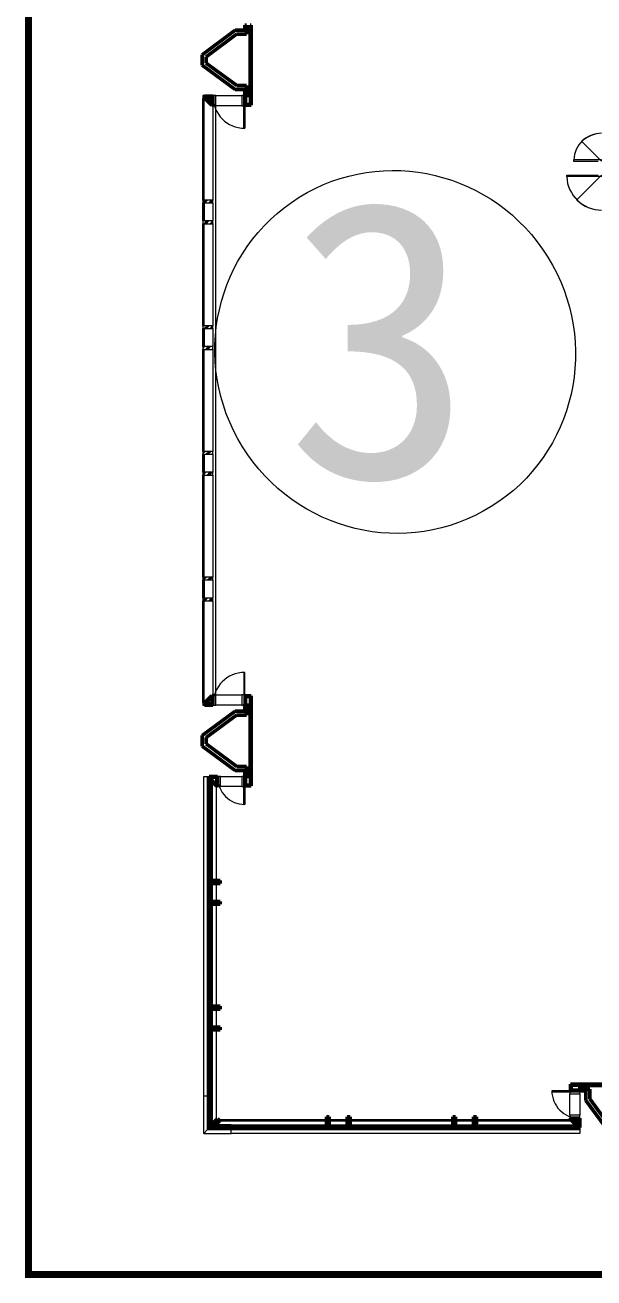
# Model space of a CAD drawing. Header units: millimetres. Extents: x 8533 to 398112, y -117646 to 105276.
# Drawn here: x 8533 to 24842, y -117646 to -81760 of the extents above; entities that cross this region are included whole.
import ezdxf

# ---------------------------------------------------------------- set-up
doc = ezdxf.new("R2010")
doc.units = ezdxf.units.MM
doc.linetypes.add('DASH', pattern=[0.35, 0.25, -0.1])
for name, color, linetype, lineweight in [('A-DOOR', 31, 'Continuous', 13), ('A-FLOR', 192, 'Continuous', 13), ('A-GENM', 13, 'Continuous', 13), ('A-GLAZ', 151, 'Continuous', 13), ('A-GLAZ-CURT', 52, 'Continuous', 13), ('A-GLAZ-CWMG', 51, 'Continuous', 13), ('A-text', 7, 'Continuous', 13), ('A-WALL', 113, 'Continuous', 13), ('A-WALL-PATT', 111, 'Continuous', 13)]:
    doc.layers.add(name, color=color, linetype=linetype, lineweight=lineweight)
pattern_1 = [(0, (0, 0), (0, 100), [])]

# ---------------------------------------------------------------- blocks, each defined once
blk = doc.blocks.new('防火门A-单扇1 - 单扇防火门-FM甲0822MW-1954365-10F_ARC_46_000_')
at = {"layer": 'A-GENM'}
for p, q in [((400, 0), (-166, -566)), ((400, 0), (360, 0)), ((360, 0), (360, -800)), ((400, -800), (400, -100)), ((360, -800), (400, -800))]:
    blk.add_line(p, q, dxfattribs=at)
for end in [267.134, 225]:
    blk.add_arc((400, 0), 800, 180, end, dxfattribs=at)
blk = doc.blocks.new('大门构件2 - 大门构件-1944663-10F_ARC_46_000_')
at = {"layer": 'A-WALL', "lineweight": 50}
for p, q in [((14880, -23270), (14830, -23270)), ((14830, -23270), (14830, -23420)), ((14880, -23535), (14880, -23270)), ((15020, -23270), (14990, -23270)), ((14990, -23270), (14990, -25270)), ((15020, -25270), (15020, -23270)), ((14560, -23420), (13610, -24120)), ((13725, -24178), (14598, -23535)), ((14830, -23420), (14560, -23420)), ((14598, -23535), (14880, -23535)), ((13610, -24120), (13610, -24420)), ((13725, -24362), (13725, -24178)), ((14601, -25005), (13725, -24362)), ((13610, -24420), (14560, -25120)), ((14881, -25005), (14601, -25005)), ((14881, -25270), (14881, -25005)), ((14560, -25120), (14831, -25120)), ((14831, -25120), (14831, -25270)), ((14831, -25270), (14881, -25270)), ((14990, -25270), (15020, -25270)), ((14560, -42920), (13610, -43620)), ((13725, -43678), (14598, -43035)), ((14830, -42920), (14560, -42920)), ((14598, -43035), (14880, -43035)), ((14880, -42770), (14830, -42770)), ((14830, -42770), (14830, -42920)), ((14880, -43035), (14880, -42770)), ((15020, -42770), (14990, -42770)), ((14990, -42770), (14990, -44770)), ((15020, -44770), (15020, -42770)), ((13610, -43620), (13610, -43920)), ((13725, -43862), (13725, -43678)), ((13610, -43920), (14560, -44620)), ((14601, -44505), (13725, -43862)), ((14560, -44620), (14831, -44620)), ((14881, -44505), (14601, -44505)), ((14831, -44620), (14831, -44770)), ((14831, -44770), (14881, -44770)), ((14881, -44770), (14881, -44505)), ((14990, -44770), (15020, -44770)), ((26460, -53610), (24460, -53610)), ((24460, -53610), (24460, -53640)), ((24460, -53640), (26460, -53640)), ((24725, -53750), (24460, -53750)), ((24460, -53750), (24460, -53800)), ((24460, -53800), (24610, -53800)), ((24610, -53800), (24610, -54070)), ((24725, -54029), (24725, -53750)), ((24610, -54070), (25310, -55020)), ((25368, -54905), (24725, -54029))]:
    blk.add_line(p, q, dxfattribs=at)
blk = doc.blocks.new('G2 - G26-1945658-10F_ARC_46_000_')
at = {"layer": 'A-WALL-PATT'}
h = blk.add_hatch(dxfattribs=at)
h.set_pattern_fill('FP_1', color=256, style=0, pattern_type=2)
h.set_pattern_definition(pattern_1)
h.paths.add_polyline_path([(13848, -53950), (13865, -53950), (13865, -44791), (13822, -44791), (13822, -53950)], flags=0)
h = blk.add_hatch(dxfattribs=at)
h.set_pattern_fill('FP_1', color=256, style=0, pattern_type=2)
h.set_pattern_definition(pattern_1)
h.paths.add_polyline_path([(13828, -54842), (14439, -54842), (14439, -54799), (13968, -54799), (13955, -54812), (13941, -54799), (13871, -54799), (13871, -53950), (13828, -53950), (13828, -54827)], flags=0)
at = {"layer": 'A-WALL', "lineweight": 50}
for p, q in [((13921, -25311), (13676, -25311)), ((13676, -25311), (13676, -25352)), ((13676, -25352), (13886, -25562)), ((13696, -25343), (13696, -25331)), ((13696, -25331), (13901, -25331)), ((13901, -25548), (13696, -25343)), ((13901, -25331), (13901, -25548)), ((13921, -25562), (13921, -25311)), ((15020, -25271), (14830, -25271)), ((14830, -25271), (14830, -25318)), ((14850, -25291), (15000, -25291)), ((14850, -25542), (14850, -25291)), ((15000, -25291), (15000, -25542)), ((15020, -25562), (15020, -25271)), ((13886, -25562), (13921, -25562)), ((14830, -25562), (15020, -25562)), ((15000, -25542), (14850, -25542)), ((13886, -42480), (13675, -42691)), ((13675, -42691), (13675, -42750)), ((13695, -42699), (13900, -42494)), ((13695, -42730), (13695, -42699)), ((13920, -42480), (13886, -42480)), ((13900, -42494), (13900, -42730)), ((13920, -42750), (13920, -42480)), ((15020, -42479), (14830, -42479)), ((14850, -42750), (14850, -42499)), ((14850, -42499), (15000, -42499)), ((15000, -42499), (15000, -42750)), ((15020, -42770), (15020, -42479)), ((13675, -42750), (13920, -42750)), ((13900, -42730), (13695, -42730)), ((14830, -42722), (14830, -42770)), ((14830, -42770), (15020, -42770)), ((15000, -42750), (14850, -42750)), ((14052, -44790), (13808, -44790)), ((13808, -44790), (13808, -44850)), ((13808, -44850), (14019, -45061)), ((13865, -44791), (13822, -44791)), ((13822, -44791), (13822, -53950)), ((13828, -44842), (13828, -44810)), ((13828, -44810), (14032, -44810)), ((14032, -45047), (13828, -44842)), ((13865, -53950), (13865, -44791)), ((14032, -44810), (14032, -45047)), ((14052, -45061), (14052, -44790)), ((15020, -44771), (14830, -44771)), ((14830, -44771), (14830, -44818)), ((14850, -44791), (15000, -44791)), ((14850, -45042), (14850, -44791)), ((15000, -44791), (15000, -45042)), ((15020, -45062), (15020, -44771)), ((14019, -45061), (14052, -45061)), ((14830, -45062), (15020, -45062)), ((15000, -45042), (14850, -45042)), ((14123, -47774), (13874, -47774)), ((13874, -47774), (13874, -47854)), ((13874, -47854), (14123, -47854)), ((14123, -47854), (14123, -47774)), ((14123, -48374), (13874, -48374)), ((13874, -48374), (13874, -48454)), ((14123, -48454), (14123, -48374)), ((13874, -48454), (14123, -48454)), ((14123, -51374), (13874, -51374)), ((13874, -51374), (13874, -51454)), ((13874, -51454), (14123, -51454)), ((14123, -51454), (14123, -51374)), ((14123, -51974), (13874, -51974)), ((13874, -51974), (13874, -52054)), ((14123, -52054), (14123, -51974)), ((13874, -52054), (14123, -52054)), ((24460, -53610), (24169, -53610)), ((24169, -53610), (24169, -53800)), ((24189, -53780), (24189, -53630)), ((24189, -53630), (24440, -53630)), ((24440, -53780), (24189, -53780)), ((24412, -53800), (24460, -53800)), ((24440, -53630), (24440, -53780)), ((24460, -53800), (24460, -53610)), ((13822, -53950), (13865, -53950)), ((13871, -53950), (13828, -53950)), ((13828, -53950), (13828, -54842)), ((13871, -54799), (13871, -53950)), ((17252, -54543), (17172, -54543)), ((17172, -54543), (17172, -54792)), ((17252, -54792), (17252, -54543)), ((17851, -54543), (17771, -54543)), ((17771, -54543), (17771, -54792)), ((17851, -54792), (17851, -54543)), ((20872, -54543), (20792, -54543)), ((20792, -54543), (20792, -54792)), ((20872, -54792), (20872, -54543)), ((21471, -54543), (21391, -54543)), ((21391, -54543), (21391, -54792)), ((21471, -54792), (21471, -54543)), ((13828, -54842), (14439, -54842)), ((14439, -54799), (13871, -54799)), ((14047, -54603), (13898, -54756)), ((13898, -54756), (13955, -54812)), ((13955, -54812), (14104, -54659)), ((14104, -54659), (14047, -54603)), ((14439, -54842), (14439, -54799)), ((14439, -54804), (14439, -54847)), ((24440, -54804), (14439, -54804)), ((14439, -54847), (24440, -54847)), ((17172, -54792), (17252, -54792)), ((17771, -54792), (17851, -54792)), ((20792, -54792), (20872, -54792)), ((21391, -54792), (21471, -54792)), ((24440, -54578), (24169, -54578)), ((24169, -54578), (24169, -54612)), ((24169, -54612), (24379, -54823)), ((24387, -54803), (24183, -54598)), ((24183, -54598), (24400, -54598)), ((24379, -54823), (24440, -54823)), ((24400, -54803), (24387, -54803)), ((24400, -54598), (24400, -54803)), ((24440, -54823), (24440, -54578)), ((24440, -54847), (24440, -54804))]:
    blk.add_line(p, q, dxfattribs=at)
at = {"layer": 'A-WALL'}
for p, q in [((13654, -53950), (13654, -44791)), ((13654, -44791), (13757, -44791)), ((13757, -44791), (13763, -44791)), ((13757, -44791), (13757, -54871)), ((13763, -44791), (13764, -44791)), ((13763, -44791), (13763, -54871)), ((13764, -44791), (13770, -44791)), ((13764, -44791), (13764, -54693)), ((13770, -44791), (13783, -44791)), ((13770, -54871), (13770, -44791)), ((13782, -44791), (13782, -54871)), ((13782, -44791), (13783, -44791)), ((13783, -44791), (13786, -44791)), ((13783, -44791), (13783, -54871)), ((13786, -44791), (13790, -44791)), ((13786, -44791), (13786, -54871)), ((13790, -44791), (13795, -44791)), ((13790, -44791), (13790, -54871)), ((13795, -44791), (13795, -54697)), ((13795, -44791), (13808, -44791)), ((13902, -44916), (13902, -44810)), ((14009, -44810), (14009, -45023)), ((14020, -45034), (14020, -44810)), ((13902, -47774), (13902, -44945)), ((14009, -45052), (14009, -47774)), ((14020, -47774), (14020, -45061)), ((13865, -47774), (13874, -47774)), ((13874, -47854), (13865, -47854)), ((13902, -48374), (13902, -47854)), ((14009, -47854), (14009, -48374)), ((14020, -48374), (14020, -47854)), ((13865, -48374), (13874, -48374)), ((13874, -48454), (13865, -48454)), ((13902, -51374), (13902, -48454)), ((14009, -48454), (14009, -51374)), ((14020, -51374), (14020, -48454)), ((13865, -51374), (13874, -51374)), ((13874, -51454), (13865, -51454)), ((13902, -51974), (13902, -51454)), ((14009, -51454), (14009, -51974)), ((14020, -51974), (14020, -51454)), ((13865, -51974), (13874, -51974)), ((13874, -52054), (13865, -52054)), ((13902, -54751), (13902, -52054)), ((14009, -52054), (14009, -54642)), ((14020, -54631), (14020, -52054)), ((13757, -53950), (13654, -53950)), ((13654, -55016), (13654, -53950)), ((13822, -53950), (13795, -53950)), ((13766, -54904), (13654, -55016)), ((13763, -54871), (13757, -54871)), ((13764, -54871), (13763, -54871)), ((13764, -54759), (13764, -54692)), ((13764, -54814), (13764, -54759)), ((13764, -54819), (13764, -54814)), ((13764, -54814), (13769, -54814)), ((13764, -54819), (13764, -54871)), ((13764, -54891), (13764, -54871)), ((13764, -54871), (13783, -54871)), ((13764, -54904), (13764, -54891)), ((24440, -54891), (13764, -54891)), ((13764, -54904), (24440, -54904)), ((13783, -54871), (13782, -54871)), ((13786, -54871), (13783, -54871)), ((13790, -54871), (13786, -54871)), ((13790, -54814), (13805, -54814)), ((13790, -54871), (24440, -54871)), ((13798, -54642), (13795, -54642)), ((13795, -54652), (13798, -54652)), ((13795, -54819), (13795, -54871)), ((13828, -54842), (13798, -54871)), ((13848, -54865), (13848, -54871)), ((13881, -54773), (13898, -54756)), ((13902, -54871), (13902, -54866)), ((14009, -54642), (13998, -54642)), ((17172, -54642), (14086, -54642)), ((14098, -54652), (17172, -54652)), ((14439, -54871), (14439, -54847)), ((14439, -55016), (14439, -54904)), ((17172, -54804), (17172, -54792)), ((17771, -54642), (17252, -54642)), ((17252, -54652), (17771, -54652)), ((17252, -54792), (17252, -54804)), ((17771, -54804), (17771, -54792)), ((20792, -54642), (17851, -54642)), ((17851, -54652), (20792, -54652)), ((17851, -54792), (17851, -54804)), ((20792, -54804), (20792, -54792)), ((21391, -54642), (20872, -54642)), ((20872, -54652), (21391, -54652)), ((20872, -54792), (20872, -54804)), ((21391, -54804), (21391, -54792)), ((24198, -54642), (21471, -54642)), ((21471, -54652), (24209, -54652)), ((21471, -54792), (21471, -54804)), ((24400, -54642), (24226, -54642)), ((24237, -54652), (24400, -54652)), ((24440, -54847), (24440, -54871)), ((24440, -54871), (24440, -54891)), ((24440, -54891), (24440, -54904)), ((24440, -54904), (24440, -55016)), ((13654, -55016), (14439, -55016)), ((24440, -55016), (14439, -55016))]:
    blk.add_line(p, q, dxfattribs=at)
blk = doc.blocks.new('系统嵌板 - 玻璃-1965341-10F_ARC_46_000_')
at = {"layer": 'A-GLAZ-CURT'}
h = blk.add_hatch(dxfattribs=at)
h.set_pattern_fill('FP_4', color=256, style=0, pattern_type=2)
h.set_pattern_definition([(90, (-26825.57, -13657.36), (-100, 6e-15), [])])
h.paths.add_polyline_path([(1455, 13), (-1455, 13), (-1455, -13), (1455, -13), (1455, -4)], flags=0)
at = {"layer": 'A-GLAZ-CURT', "lineweight": 18}
for p, q in [((1455, 13), (-1455, 13)), ((-1455, 13), (-1455, -13)), ((1455, -13), (1455, 13)), ((-1455, -13), (1455, -13))]:
    blk.add_line(p, q, dxfattribs=at)
blk = doc.blocks.new('窗嵌板_上悬无框铝窗 - 窗嵌板_上悬无框铝窗-1965342-10F_ARC_46_000_')
at = {"layer": 'A-GLAZ'}
for p, q in [((-260, -12.5), (-260, 12.5)), ((-260, 12.5), (260, 12.5)), ((260, 12.5), (260, -12.5)), ((260, -12.5), (-260, -12.5))]:
    blk.add_line(p, q, dxfattribs=at)
blk = doc.blocks.new('系统嵌板 - 玻璃-1965070-10F_ARC_46_000_')
at = {"layer": 'A-GLAZ-CURT'}
h = blk.add_hatch(dxfattribs=at)
h.set_pattern_fill('FP_5', color=256, style=0, pattern_type=2)
h.set_pattern_definition([(90, (-30420.72, -13657.36), (-100, 6e-15), [])])
h.paths.add_polyline_path([(1460, 13), (-1460, 13), (-1460, -13), (1460, -13), (1460, -4)], flags=0)
at = {"layer": 'A-GLAZ-CURT', "lineweight": 18}
for p, q in [((1460, 13), (-1460, 13)), ((-1460, 13), (-1460, -13)), ((1460, -13), (1460, 13)), ((-1460, -13), (1460, -13))]:
    blk.add_line(p, q, dxfattribs=at)
blk = doc.blocks.new('系统嵌板 - 玻璃-V4-10F_ARC_46_000_')
at = {"layer": 'A-GLAZ-CURT'}
h = blk.add_hatch(dxfattribs=at)
h.set_pattern_fill('FP_6', color=256, style=0, pattern_type=2)
h.set_pattern_definition([(90, (-34020.72, -13657.36), (-100, 6e-15), [])])
h.paths.add_polyline_path([(1460, -13), (1460, 13), (-1460, 13), (-1460, -13), (333, -13)], flags=0)
at = {"layer": 'A-GLAZ-CURT', "lineweight": 18}
for p, q in [((1460, 13), (-1460, 13)), ((-1460, 13), (-1460, -13)), ((1460, -13), (1460, 13)), ((-1460, -13), (1460, -13))]:
    blk.add_line(p, q, dxfattribs=at)
blk = doc.blocks.new('系统嵌板 - 玻璃-V5-10F_ARC_46_000_')
at = {"layer": 'A-GLAZ-CURT'}
h = blk.add_hatch(dxfattribs=at)
h.set_pattern_fill('FP_7', color=256, style=0, pattern_type=2)
h.set_pattern_definition([(90, (-37620.72, -13657.36), (-100, 6e-15), [])])
h.paths.add_polyline_path([(1460, -4), (1460, 13), (-1460, 13), (-1460, -12), (1460, -12)], flags=0)
at = {"layer": 'A-GLAZ-CURT', "lineweight": 18}
for p, q in [((1460, 13), (-1460, 13)), ((-1460, 13), (-1460, -12)), ((1460, -12), (1460, 13)), ((-1460, -12), (1460, -12))]:
    blk.add_line(p, q, dxfattribs=at)
blk = doc.blocks.new('系统嵌板 - 玻璃-1965343-10F_ARC_46_000_')
at = {"layer": 'A-GLAZ-CURT'}
h = blk.add_hatch(dxfattribs=at)
h.set_pattern_fill('FP_8', color=256, style=0, pattern_type=2)
h.set_pattern_definition([(90, (-41215.7, -13657.36), (-100, 6e-15), [])])
h.paths.add_polyline_path([(1455, -4), (1455, 13), (-1455, 13), (-1455, -13), (1455, -13)], flags=0)
at = {"layer": 'A-GLAZ-CURT', "lineweight": 18}
for p, q in [((1455, 13), (-1455, 13)), ((-1455, 13), (-1455, -13)), ((1455, -13), (1455, 13)), ((-1455, -13), (1455, -13))]:
    blk.add_line(p, q, dxfattribs=at)
blk = doc.blocks.new('矩形竖梃 - 80 x 292-V6-10F_ARC_46_000_')
at = {"layer": 'A-GLAZ-CWMG'}
h = blk.add_hatch(dxfattribs=at)
h.set_pattern_fill('FP_9', color=256, style=0, pattern_type=2)
h.set_pattern_definition([(315, (25290.43, 13657.36), (88.38835, 88.38835), []), (315, (25290.43, 13626.11), (176.7767, 0), []), (315, (25290.43, 13688.61), (176.7767, 0), [])])
h.paths.add_polyline_path([(-80, -229), (-80, -264), (0, -264), (0, 28), (-80, 28), (-80, -37), (-61, -19), (-53, -39), (-80, -66), (-80, -75)], flags=0)
for p, q in [((0, 28), (-80, 28)), ((-80, 28), (-80, -264)), ((0, -264), (0, 28)), ((-80, -264), (0, -264))]:
    blk.add_line(p, q, dxfattribs=at)
blk = doc.blocks.new('矩形竖梃 - 80 x 292-V7-10F_ARC_46_000_')
at = {"layer": 'A-GLAZ-CWMG'}
h = blk.add_hatch(dxfattribs=at)
h.set_pattern_fill('FP_10', color=256, style=0, pattern_type=2)
h.set_pattern_definition([(225, (-42750.67, 13657.36), (88.38835, -88.38835), []), (225, (-42750.67, 13626.11), (1e-14, -176.7767), []), (225, (-42750.67, 13688.61), (1e-14, -176.7767), [])])
h.paths.add_polyline_path([(0, 28), (0, -264), (-80, -264), (-80, -66), (-52, -38), (-60, -18), (-80, -38), (-80, 28)], flags=0)
for p, q in [((-80, 28), (0, 28)), ((-80, -264), (-80, 28)), ((0, 28), (0, -264)), ((0, -264), (-80, -264))]:
    blk.add_line(p, q, dxfattribs=at)
blk = doc.blocks.new('矩形竖梃 - 80 x 292-V8-10F_ARC_46_000_')
at = {"layer": 'A-GLAZ-CWMG'}
for p, q in [((13629, -42671), (13629, -39761)), ((13921, -39761), (13921, -42671))]:
    blk.add_line(p, q, dxfattribs=at)
blk = doc.blocks.new('矩形竖梃 - 80 x 292-V9-10F_ARC_46_000_')
at = {"layer": 'A-GLAZ-CWMG'}
for p, q in [((13629, -39681), (13629, -39161)), ((13921, -39161), (13921, -39681))]:
    blk.add_line(p, q, dxfattribs=at)
blk = doc.blocks.new('矩形竖梃 - 80 x 292-V10-10F_ARC_46_000_')
at = {"layer": 'A-GLAZ-CWMG'}
for p, q in [((13629, -39081), (13629, -36161)), ((13921, -36161), (13921, -39081))]:
    blk.add_line(p, q, dxfattribs=at)
blk = doc.blocks.new('矩形竖梃 - 80 x 292-1965288-10F_ARC_46_000_')
at = {"layer": 'A-GLAZ-CWMG'}
for p, q in [((13629, -28281), (13629, -25370)), ((13921, -25370), (13921, -28281))]:
    blk.add_line(p, q, dxfattribs=at)
blk = doc.blocks.new('防火门A-单扇1 - 单扇防火门-FM甲1023BXG-1960362-10F_ARC_46_000_')
at = {"layer": 'A-GENM'}
for p, q in [((460, 0), (460, 1000)), ((460, 1000), (500, 1000)), ((500, 1000), (500, 100)), ((500, 0), (-207, 707)), ((500, 0), (460, 0))]:
    blk.add_line(p, q, dxfattribs=at)
for start in [92.2924, 135]:
    blk.add_arc((500, 0), 1000, start, 180, dxfattribs=at)
blk = doc.blocks.new('矩形竖梃 - 80 x 292-1965340-10F_ARC_46_000_')
at = {"layer": 'A-GLAZ-CWMG'}
h = blk.add_hatch(dxfattribs=at)
h.set_pattern_fill('FP_36', color=256, style=0, pattern_type=2)
h.set_pattern_definition([(225, (-28320.72, 13657.36), (88.38835, -88.38835), []), (225, (-28320.72, 13626.11), (1e-14, -176.7767), []), (225, (-28320.72, 13688.61), (1e-14, -176.7767), [])])
h.paths.add_polyline_path([(40, -264), (-40, -264), (-40, 28), (40, 28), (40, -75)], flags=0)
for p, q in [((-40, 28), (40, 28)), ((-40, -264), (-40, 28)), ((40, 28), (40, 13)), ((40, -264), (-40, -264)), ((40, -12), (40, -264))]:
    blk.add_line(p, q, dxfattribs=at)
blk = doc.blocks.new('矩形竖梃 - 80 x 292-V36-10F_ARC_46_000_')
at = {"layer": 'A-GLAZ-CWMG'}
h = blk.add_hatch(dxfattribs=at)
h.set_pattern_fill('FP_37', color=256, style=0, pattern_type=2)
h.set_pattern_definition([(225, (-28920.72, 13657.36), (88.38835, -88.38835), []), (225, (-28920.72, 13626.11), (1e-14, -176.7767), []), (225, (-28920.72, 13688.61), (1e-14, -176.7767), [])])
h.paths.add_polyline_path([(40, 4), (40, -264), (-40, -264), (-40, 28), (40, 28), (40, 12)], flags=0)
for p, q in [((-40, 28), (40, 28)), ((-40, 12), (-40, 28)), ((40, 28), (40, -264)), ((-40, -264), (-40, -12)), ((40, -264), (-40, -264))]:
    blk.add_line(p, q, dxfattribs=at)
blk = doc.blocks.new('矩形竖梃 - 80 x 292-V37-10F_ARC_46_000_')
at = {"layer": 'A-GLAZ-CWMG'}
h = blk.add_hatch(dxfattribs=at)
h.set_pattern_fill('FP_38', color=256, style=0, pattern_type=2)
h.set_pattern_definition([(225, (-31920.72, 13657.36), (88.38835, -88.38835), []), (225, (-31920.72, 13626.11), (1e-14, -176.7767), []), (225, (-31920.72, 13688.61), (1e-14, -176.7767), [])])
h.paths.add_polyline_path([(40, -264), (-40, -264), (-40, 28), (40, 28), (40, -75)], flags=0)
for p, q in [((-40, 28), (40, 28)), ((-40, -264), (-40, 28)), ((40, 28), (40, 12)), ((40, -264), (-40, -264)), ((40, -13), (40, -264))]:
    blk.add_line(p, q, dxfattribs=at)
blk = doc.blocks.new('矩形竖梃 - 80 x 292-V38-10F_ARC_46_000_')
at = {"layer": 'A-GLAZ-CWMG'}
h = blk.add_hatch(dxfattribs=at)
h.set_pattern_fill('FP_39', color=256, style=0, pattern_type=2)
h.set_pattern_definition([(225, (-32520.72, 13657.36), (88.38835, -88.38835), []), (225, (-32520.72, 13626.11), (1e-14, -176.7767), []), (225, (-32520.72, 13688.61), (1e-14, -176.7767), [])])
h.paths.add_polyline_path([(40, 4), (40, -264), (-40, -264), (-40, 28), (40, 28), (40, 13)], flags=0)
for p, q in [((-40, 28), (40, 28)), ((-40, 13), (-40, 28)), ((40, 28), (40, -264)), ((-40, -264), (-40, -12)), ((40, -264), (-40, -264))]:
    blk.add_line(p, q, dxfattribs=at)
blk = doc.blocks.new('矩形竖梃 - 80 x 292-V39-10F_ARC_46_000_')
at = {"layer": 'A-GLAZ-CWMG'}
h = blk.add_hatch(dxfattribs=at)
h.set_pattern_fill('FP_40', color=256, style=0, pattern_type=2)
h.set_pattern_definition([(225, (-35520.72, 13657.36), (88.38835, -88.38835), []), (225, (-35520.72, 13626.11), (1e-14, -176.7767), []), (225, (-35520.72, 13688.61), (1e-14, -176.7767), [])])
h.paths.add_polyline_path([(40, -264), (-40, -264), (-40, 28), (40, 28), (40, -75)], flags=0)
for p, q in [((-40, 28), (40, 28)), ((-40, -264), (-40, 28)), ((40, 28), (40, 13)), ((40, -264), (-40, -264)), ((40, -12), (40, -264))]:
    blk.add_line(p, q, dxfattribs=at)
blk = doc.blocks.new('矩形竖梃 - 80 x 292-V40-10F_ARC_46_000_')
at = {"layer": 'A-GLAZ-CWMG'}
h = blk.add_hatch(dxfattribs=at)
h.set_pattern_fill('FP_41', color=256, style=0, pattern_type=2)
h.set_pattern_definition([(225, (-36120.72, 13657.36), (88.38835, -88.38835), []), (225, (-36120.72, 13626.11), (1e-14, -176.7767), []), (225, (-36120.72, 13688.61), (1e-14, -176.7767), [])])
h.paths.add_polyline_path([(40, 4), (40, -264), (-40, -264), (-40, 28), (40, 28), (40, 12)], flags=0)
for p, q in [((-40, 28), (40, 28)), ((-40, 12), (-40, 28)), ((40, 28), (40, -264)), ((-40, -264), (-40, -12)), ((40, -264), (-40, -264))]:
    blk.add_line(p, q, dxfattribs=at)
blk = doc.blocks.new('矩形竖梃 - 80 x 292-V41-10F_ARC_46_000_')
at = {"layer": 'A-GLAZ-CWMG'}
h = blk.add_hatch(dxfattribs=at)
h.set_pattern_fill('FP_42', color=256, style=0, pattern_type=2)
h.set_pattern_definition([(225, (-39120.72, 13657.36), (88.38835, -88.38835), []), (225, (-39120.72, 13626.11), (1e-14, -176.7767), []), (225, (-39120.72, 13688.61), (1e-14, -176.7767), [])])
h.paths.add_polyline_path([(40, -75), (40, -264), (-40, -264), (-40, 28), (40, 28), (40, -13)], flags=0)
for p, q in [((-40, 28), (40, 28)), ((-40, -264), (-40, 28)), ((40, 28), (40, 12)), ((40, -264), (-40, -264)), ((40, -13), (40, -264))]:
    blk.add_line(p, q, dxfattribs=at)
blk = doc.blocks.new('矩形竖梃 - 80 x 292-V42-10F_ARC_46_000_')
at = {"layer": 'A-GLAZ-CWMG'}
h = blk.add_hatch(dxfattribs=at)
h.set_pattern_fill('FP_43', color=256, style=0, pattern_type=2)
h.set_pattern_definition([(225, (-39720.72, 13657.36), (88.38835, -88.38835), []), (225, (-39720.72, 13626.11), (1e-14, -176.7767), []), (225, (-39720.72, 13688.61), (1e-14, -176.7767), [])])
h.paths.add_polyline_path([(40, 4), (40, -264), (-40, -264), (-40, 28), (40, 28), (40, 13)], flags=0)
for p, q in [((-40, 28), (40, 28)), ((-40, 13), (-40, 28)), ((40, 28), (40, -264)), ((-40, -264), (-40, -12)), ((40, -264), (-40, -264))]:
    blk.add_line(p, q, dxfattribs=at)
blk = doc.blocks.new('门嵌板_单开门2 - 门嵌板_单开门2-1986578-10F_ARC_46_000_')
at = {"layer": 'A-DOOR'}
for p, q in [((389, 777), (364, 777)), ((364, 777), (364, 0)), ((389, 0), (389, 777)), ((389, 0), (364, 0))]:
    blk.add_line(p, q, dxfattribs=at)
blk.add_arc((389, 0), 777, 90, 180, dxfattribs=at)
blk = doc.blocks.new('矩形竖梃 - 80 x 292-V43-10F_ARC_46_000_')
at = {"layer": 'A-GLAZ-CWMG'}
for p, q in [((-80, -264), (-80, 28)), ((-80, 28), (0, 28)), ((-25, -264), (-80, -264))]:
    blk.add_line(p, q, dxfattribs=at)
blk = doc.blocks.new('矩形竖梃 - 80 x 292-1986576-10F_ARC_46_000_')
at = {"layer": 'A-GLAZ-CWMG'}
for p, q in [((24148, -53880), (24440, -53880)), ((24148, -54498), (24148, -53880)), ((24440, -53880), (24440, -54498)), ((24440, -54498), (24148, -54498))]:
    blk.add_line(p, q, dxfattribs=at)
blk = doc.blocks.new('矩形竖梃 - 80 x 292-V44-10F_ARC_46_000_')
at = {"layer": 'A-GLAZ-CWMG'}
for p, q in [((0, 28), (-80, 28)), ((-80, 28), (-80, -264)), ((-80, -264), (0, -264)), ((0, -264), (0, -243))]:
    blk.add_line(p, q, dxfattribs=at)
blk = doc.blocks.new('门嵌板_单开门2 - 门嵌板_单开门2-1986847-10F_ARC_46_000_')
at = {"layer": 'A-DOOR'}
for p, q in [((389, 0), (364, 0)), ((364, -777), (364, 0)), ((389, 0), (389, -777)), ((389, -777), (364, -777))]:
    blk.add_line(p, q, dxfattribs=at)
blk.add_arc((389, 0), 777, 180, 270, dxfattribs=at)
blk = doc.blocks.new('矩形竖梃 - 80 x 292-1985754-10F_ARC_46_000_')
at = {"layer": 'A-GLAZ-CWMG'}
for p, q in [((-80, -28), (-80, 264)), ((-80, 264), (-25, 264)), ((0, -28), (-80, -28))]:
    blk.add_line(p, q, dxfattribs=at)
blk = doc.blocks.new('矩形竖梃 - 80 x 292-1986480-10F_ARC_46_000_')
at = {"layer": 'A-GLAZ-CWMG'}
for p, q in [((24148, -13543), (24440, -13543)), ((24148, -14160), (24148, -13543)), ((24440, -13543), (24440, -14160)), ((24440, -14160), (24148, -14160))]:
    blk.add_line(p, q, dxfattribs=at)
blk = doc.blocks.new('矩形竖梃 - 80 x 292-V57-10F_ARC_46_000_')
at = {"layer": 'A-GLAZ-CWMG'}
for p, q in [((0, 264), (-80, 264)), ((-80, 264), (-80, -28)), ((0, 243), (0, 264)), ((-80, -28), (0, -28))]:
    blk.add_line(p, q, dxfattribs=at)
blk = doc.blocks.new('门嵌板_单开门2 - 门嵌板_单开门2-1985838-10F_ARC_46_000_')
at = {"layer": 'A-DOOR'}
for p, q in [((455, 909), (430, 909)), ((430, 909), (430, 0)), ((455, 0), (455, 909)), ((455, 0), (430, 0))]:
    blk.add_line(p, q, dxfattribs=at)
blk.add_arc((455, 0), 909, 90, 180, dxfattribs=at)
blk = doc.blocks.new('矩形竖梃 - 80 x 292-V58-10F_ARC_46_000_')
at = {"layer": 'A-GLAZ-CWMG'}
for p, q in [((14001, -42750), (14001, -42458)), ((14001, -42458), (14750, -42458)), ((14750, -42458), (14750, -42750)), ((14750, -42750), (14001, -42750))]:
    blk.add_line(p, q, dxfattribs=at)
blk = doc.blocks.new('矩形竖梃 - 80 x 292-V59-10F_ARC_46_000_')
at = {"layer": 'A-GLAZ-CWMG'}
for p, q in [((-1, 28), (-80, 28)), ((-80, 28), (-80, -264)), ((-80, -264), (0, -264)), ((0, -264), (0, -52))]:
    blk.add_line(p, q, dxfattribs=at)
blk = doc.blocks.new('门嵌板_单开门2 - 门嵌板_单开门2-1986852-10F_ARC_46_000_')
at = {"layer": 'A-DOOR'}
for p, q in [((454, 0), (429, 0)), ((429, -908), (429, 0)), ((454, 0), (454, -908)), ((454, -908), (429, -908))]:
    blk.add_line(p, q, dxfattribs=at)
blk.add_arc((454, 0), 908, 180, 270, dxfattribs=at)
blk = doc.blocks.new('矩形竖梃 - 80 x 292-1986850-10F_ARC_46_000_')
at = {"layer": 'A-GLAZ-CWMG'}
for p, q in [((14001, -25582), (14001, -25290)), ((14001, -25290), (14750, -25290)), ((14750, -25290), (14750, -25582)), ((14750, -25582), (14001, -25582))]:
    blk.add_line(p, q, dxfattribs=at)
blk = doc.blocks.new('矩形竖梃 - 80 x 292-V60-10F_ARC_46_000_')
at = {"layer": 'A-GLAZ-CWMG'}
for p, q in [((0, 264), (-80, 264)), ((-80, 264), (-80, -28)), ((0, 52), (0, 264)), ((-80, -28), (0, -28))]:
    blk.add_line(p, q, dxfattribs=at)

msp = doc.modelspace()

# ---------------------------------------------------------------- linework, layer by layer
at = {"color": 1, "linetype": 'DASH', "lineweight": 50, "ltscale": 5000, "const_width": 200}
msp.add_lwpolyline([(8633, -117546), (37110, -117546), (37110, -63546), (8633, -63546)], close=True, dxfattribs=at)
at = {"layer": 'A-FLOR'}
for p, q in [((15020, -83760), (15020, -81760)), ((15020, -84052), (15020, -83761)), ((14003, -100948), (14003, -84072)), ((14830, -84052), (15020, -84052)), ((15020, -100969), (14830, -100969)), ((15020, -101260), (15020, -100969)), ((15020, -103260), (15020, -101260)), ((15020, -103551), (15020, -103261)), ((14019, -103551), (14052, -103551)), ((24460, -112100), (24169, -112100)), ((24169, -112100), (24169, -112290)), ((26751, -112100), (24460, -112100)), ((14023, -113118), (14019, -113118)), ((17172, -113118), (14072, -113118)), ((17771, -113118), (17252, -113118)), ((20792, -113118), (17851, -113118)), ((21391, -113118), (20872, -113118)), ((24169, -113118), (21471, -113118)), ((24169, -113068), (24169, -113118))]:
    msp.add_line(p, q, dxfattribs=at)
at = {"layer": 'A-text', "color": 1}
msp.add_ellipse((19144, -91123), major_axis=(2753, -4430), ratio=0.987594, dxfattribs=at)

# ---------------------------------------------------------------- block references
at = {"layer": 'A-DOOR'}
for name, p in [('门嵌板_单开门2 - 门嵌板_单开门2-1986852-10F_ARC_46_000_', (14376, -83808)), ('门嵌板_单开门2 - 门嵌板_单开门2-1985838-10F_ARC_46_000_', (14375, -101212)), ('门嵌板_单开门2 - 门嵌板_单开门2-1986847-10F_ARC_46_000_', (14441, -103308))]:
    msp.add_blockref(name, p, dxfattribs=at)
for name, p, rotation in [('防火门A-单扇1 - 单扇防火门-FM甲0822MW-1954365-10F_ARC_46_000_', (25060, -85260), 269.9999999999999), ('防火门A-单扇1 - 单扇防火门-FM甲1023BXG-1960362-10F_ARC_46_000_', (25060, -86560), 90), ('门嵌板_单开门2 - 门嵌板_单开门2-1986578-10F_ARC_46_000_', (24412, -112679), 90.00000001870643)]:
    msp.add_blockref(name, p, dxfattribs=dict(at, rotation=rotation))
at = {"layer": 'A-GLAZ', "rotation": 89.99999999999972}
for p in [(13657, -87111), (13657, -90711), (13657, -94311), (13657, -97911)]:
    msp.add_blockref('窗嵌板_上悬无框铝窗 - 窗嵌板_上悬无框铝窗-1965342-10F_ARC_46_000_', p, dxfattribs=at)
at = {"layer": 'A-GLAZ-CURT', "rotation": 269.9999999999997}
for name, p in [('系统嵌板 - 玻璃-1965341-10F_ARC_46_000_', (13657, -85316)), ('系统嵌板 - 玻璃-1965070-10F_ARC_46_000_', (13657, -88911)), ('系统嵌板 - 玻璃-V4-10F_ARC_46_000_', (13657, -92511)), ('系统嵌板 - 玻璃-V5-10F_ARC_46_000_', (13657, -96111)), ('系统嵌板 - 玻璃-1965343-10F_ARC_46_000_', (13657, -99706))]:
    msp.add_blockref(name, p, dxfattribs=at)
at = {"layer": 'A-GLAZ-CWMG'}
for name, p, rotation in [('矩形竖梃 - 80 x 292-V6-10F_ARC_46_000_', (13657, -83780), 89.99999999999972), ('矩形竖梃 - 80 x 292-V60-10F_ARC_46_000_', (13921, -83808), 180), ('矩形竖梃 - 80 x 292-V59-10F_ARC_46_000_', (13921, -101212), 180), ('矩形竖梃 - 80 x 292-V57-10F_ARC_46_000_', (14052, -103308), 180), ('矩形竖梃 - 80 x 292-1986480-10F_ARC_46_000_', (589, -127720), 90.00000001870849), ('矩形竖梃 - 80 x 292-V44-10F_ARC_46_000_', (24412, -113068), 270.0000000187064)]:
    msp.add_blockref(name, p, dxfattribs=dict(at, rotation=rotation))
for name, p in [('矩形竖梃 - 80 x 292-1965288-10F_ARC_46_000_', (0, -58490)), ('矩形竖梃 - 80 x 292-1986850-10F_ARC_46_000_', (0, -58490)), ('矩形竖梃 - 80 x 292-V9-10F_ARC_46_000_', (0, -47690)), ('矩形竖梃 - 80 x 292-V10-10F_ARC_46_000_', (0, -51290)), ('矩形竖梃 - 80 x 292-V9-10F_ARC_46_000_', (0, -51290)), ('矩形竖梃 - 80 x 292-V10-10F_ARC_46_000_', (0, -54890)), ('矩形竖梃 - 80 x 292-V9-10F_ARC_46_000_', (0, -54890)), ('矩形竖梃 - 80 x 292-V10-10F_ARC_46_000_', (0, -58490)), ('矩形竖梃 - 80 x 292-V9-10F_ARC_46_000_', (0, -58490)), ('矩形竖梃 - 80 x 292-V8-10F_ARC_46_000_', (0, -58490)), ('矩形竖梃 - 80 x 292-V58-10F_ARC_46_000_', (0, -58490)), ('矩形竖梃 - 80 x 292-1986576-10F_ARC_46_000_', (0, -58490))]:
    msp.add_blockref(name, p, dxfattribs=at)
at = {"layer": 'A-GLAZ-CWMG', "extrusion": (0, 0, -1)}
for name, p, rotation in [('矩形竖梃 - 80 x 292-1985754-10F_ARC_46_000_', (-14830, -83808), 180), ('矩形竖梃 - 80 x 292-1965340-10F_ARC_46_000_', (-13657, -86811), 270.0000000000003), ('矩形竖梃 - 80 x 292-V36-10F_ARC_46_000_', (-13657, -87411), 270.0000000000003), ('矩形竖梃 - 80 x 292-V37-10F_ARC_46_000_', (-13657, -90411), 270.0000000000003), ('矩形竖梃 - 80 x 292-V38-10F_ARC_46_000_', (-13657, -91011), 270.0000000000003), ('矩形竖梃 - 80 x 292-V39-10F_ARC_46_000_', (-13657, -94011), 270.0000000000003), ('矩形竖梃 - 80 x 292-V40-10F_ARC_46_000_', (-13657, -94611), 270.0000000000003), ('矩形竖梃 - 80 x 292-V41-10F_ARC_46_000_', (-13657, -97611), 270.0000000000003), ('矩形竖梃 - 80 x 292-V42-10F_ARC_46_000_', (-13657, -98211), 270.0000000000003), ('矩形竖梃 - 80 x 292-V7-10F_ARC_46_000_', (-13657, -101241), 270.0000000000003), ('矩形竖梃 - 80 x 292-V43-10F_ARC_46_000_', (-14830, -101212), 180), ('矩形竖梃 - 80 x 292-1985754-10F_ARC_46_000_', (-14830, -103308), 180), ('矩形竖梃 - 80 x 292-V43-10F_ARC_46_000_', (-24412, -112290), 89.9999999812936)]:
    msp.add_blockref(name, p, dxfattribs=dict(at, rotation=rotation))
at = {"layer": 'A-WALL'}
for name in ['大门构件2 - 大门构件-1944663-10F_ARC_46_000_', 'G2 - G26-1945658-10F_ARC_46_000_']:
    msp.add_blockref(name, (0, -58490), dxfattribs=at)

# ---------------------------------------------------------------- texts
at = {"layer": 'A-text', "color": 1}
msp.add_text('3', height=7933, dxfattribs=at).set_placement((16011, -94721))

doc.saveas('drawing.dxf')
